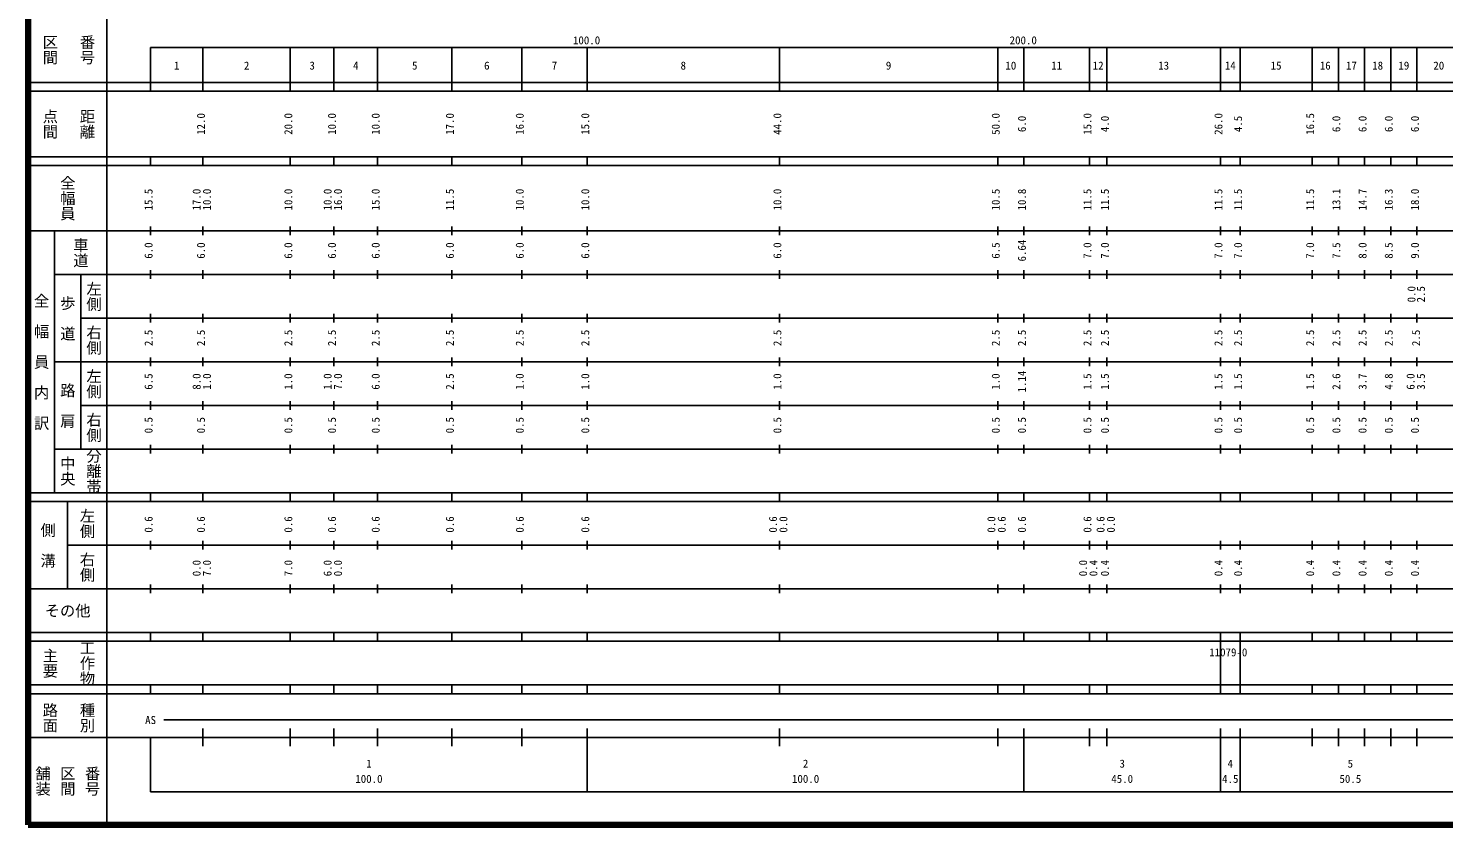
# Model space of a CAD drawing. Units: millimetres on the paper, enlarged 1000 times. Extents: x 40000 to 680000, y 20000 to 380000.
# Drawn here: x 40000 to 364126, y 20000 to 202409 of the extents above; entities that cross this region are included whole.
import ezdxf
from ezdxf.enums import TextEntityAlignment as Align

# ---------------------------------------------------------------- set-up
doc = ezdxf.new("R2010")
doc.units = ezdxf.units.MM
doc.header["$LTSCALE"] = 1000
doc.layers.add('M-TTL', color=2, linetype='Continuous', lineweight=140)
doc.layers.add('M-TTL-BAND', color=7, linetype='Continuous', lineweight=25)
doc.styles.add('@ＭＳ ゴシック', font='')
doc.styles.add('ＭＳ ゴシック', font='')
doc.styles.get('@ＭＳ ゴシック').set_extended_font_data('@MS Gothic')
doc.styles.get('ＭＳ ゴシック').set_extended_font_data('MS Gothic')

msp = doc.modelspace()

# ---------------------------------------------------------------- linework, layer by layer
at = {"layer": 'M-TTL'}
for p, q in [((40000, 380000), (40000, 20000)), ((40000, 20000), (680000, 20000))]:
    msp.add_line(p, q, dxfattribs=at)
at = {"layer": 'M-TTL-BAND'}
for p, q in [((58000, 370000), (58000, 20000)), ((68000, 198000), (579000, 198000)), ((68000, 198000), (68000, 188000)), ((80000, 188000), (80000, 198000)), ((100000, 188000), (100000, 198000)), ((110000, 188000), (110000, 198000)), ((120000, 188000), (120000, 198000)), ((137000, 188000), (137000, 198000)), ((153000, 188000), (153000, 198000)), ((168000, 188000), (168000, 198000)), ((212000, 188000), (212000, 198000)), ((262000, 188000), (262000, 198000)), ((268000, 188000), (268000, 198000)), ((283000, 188000), (283000, 198000)), ((287000, 188000), (287000, 198000)), ((313000, 188000), (313000, 198000)), ((317500, 188000), (317500, 198000)), ((334000, 188000), (334000, 198000)), ((340000, 188000), (340000, 198000)), ((346000, 188000), (346000, 198000)), ((352000, 188000), (352000, 198000)), ((358000, 188000), (358000, 198000)), ((40000, 190000), (579000, 190000)), ((40000, 188000), (579000, 188000)), ((40000, 173000), (579000, 173000)), ((68000, 171000), (68000, 173000)), ((80000, 171000), (80000, 173000)), ((100000, 171000), (100000, 173000)), ((110000, 171000), (110000, 173000)), ((120000, 171000), (120000, 173000)), ((137000, 171000), (137000, 173000)), ((153000, 171000), (153000, 173000)), ((168000, 171000), (168000, 173000)), ((212000, 171000), (212000, 173000)), ((262000, 171000), (262000, 173000)), ((268000, 171000), (268000, 173000)), ((283000, 171000), (283000, 173000)), ((287000, 171000), (287000, 173000)), ((313000, 171000), (313000, 173000)), ((317500, 171000), (317500, 173000)), ((334000, 171000), (334000, 173000)), ((340000, 171000), (340000, 173000)), ((346000, 171000), (346000, 173000)), ((352000, 171000), (352000, 173000)), ((358000, 171000), (358000, 173000)), ((40000, 171000), (579000, 171000)), ((40000, 156000), (579000, 156000)), ((46000, 96000), (46000, 156000)), ((68000, 155000), (68000, 157000)), ((80000, 155000), (80000, 157000)), ((100000, 155000), (100000, 157000)), ((110000, 155000), (110000, 157000)), ((120000, 155000), (120000, 157000)), ((137000, 155000), (137000, 157000)), ((153000, 155000), (153000, 157000)), ((168000, 155000), (168000, 157000)), ((212000, 155000), (212000, 157000)), ((262000, 155000), (262000, 157000)), ((268000, 155000), (268000, 157000)), ((283000, 155000), (283000, 157000)), ((287000, 155000), (287000, 157000)), ((313000, 155000), (313000, 157000)), ((317500, 155000), (317500, 157000)), ((334000, 155000), (334000, 157000)), ((340000, 155000), (340000, 157000)), ((346000, 155000), (346000, 157000)), ((352000, 155000), (352000, 157000)), ((358000, 155000), (358000, 157000)), ((46000, 146000), (579000, 146000)), ((52000, 146000), (52000, 106000)), ((68000, 145000), (68000, 147000)), ((80000, 145000), (80000, 147000)), ((100000, 145000), (100000, 147000)), ((110000, 145000), (110000, 147000)), ((120000, 145000), (120000, 147000)), ((137000, 145000), (137000, 147000)), ((153000, 145000), (153000, 147000)), ((168000, 145000), (168000, 147000)), ((212000, 145000), (212000, 147000)), ((262000, 145000), (262000, 147000)), ((268000, 145000), (268000, 147000)), ((283000, 145000), (283000, 147000)), ((287000, 145000), (287000, 147000)), ((313000, 145000), (313000, 147000)), ((317500, 145000), (317500, 147000)), ((334000, 145000), (334000, 147000)), ((340000, 145000), (340000, 147000)), ((346000, 145000), (346000, 147000)), ((352000, 145000), (352000, 147000)), ((358000, 145000), (358000, 147000)), ((68000, 135000), (68000, 137000)), ((80000, 135000), (80000, 137000)), ((100000, 135000), (100000, 137000)), ((110000, 135000), (110000, 137000)), ((120000, 135000), (120000, 137000)), ((137000, 135000), (137000, 137000)), ((153000, 135000), (153000, 137000)), ((168000, 135000), (168000, 137000)), ((212000, 135000), (212000, 137000)), ((262000, 135000), (262000, 137000)), ((268000, 135000), (268000, 137000)), ((283000, 135000), (283000, 137000)), ((287000, 135000), (287000, 137000)), ((313000, 135000), (313000, 137000)), ((317500, 135000), (317500, 137000)), ((334000, 135000), (334000, 137000)), ((340000, 135000), (340000, 137000)), ((346000, 135000), (346000, 137000)), ((352000, 135000), (352000, 137000)), ((358000, 135000), (358000, 137000)), ((52000, 136000), (579000, 136000)), ((68000, 125000), (68000, 127000)), ((80000, 125000), (80000, 127000)), ((100000, 125000), (100000, 127000)), ((110000, 125000), (110000, 127000)), ((120000, 125000), (120000, 127000)), ((137000, 125000), (137000, 127000)), ((153000, 125000), (153000, 127000)), ((168000, 125000), (168000, 127000)), ((212000, 125000), (212000, 127000)), ((262000, 125000), (262000, 127000)), ((268000, 125000), (268000, 127000)), ((283000, 125000), (283000, 127000)), ((287000, 125000), (287000, 127000)), ((313000, 125000), (313000, 127000)), ((317500, 125000), (317500, 127000)), ((334000, 125000), (334000, 127000)), ((340000, 125000), (340000, 127000)), ((346000, 125000), (346000, 127000)), ((352000, 125000), (352000, 127000)), ((358000, 125000), (358000, 127000)), ((46000, 126000), (579000, 126000)), ((68000, 115000), (68000, 117000)), ((80000, 115000), (80000, 117000)), ((100000, 115000), (100000, 117000)), ((110000, 115000), (110000, 117000)), ((120000, 115000), (120000, 117000)), ((137000, 115000), (137000, 117000)), ((153000, 115000), (153000, 117000)), ((168000, 115000), (168000, 117000)), ((212000, 115000), (212000, 117000)), ((262000, 115000), (262000, 117000)), ((268000, 115000), (268000, 117000)), ((283000, 115000), (283000, 117000)), ((287000, 115000), (287000, 117000)), ((313000, 115000), (313000, 117000)), ((317500, 115000), (317500, 117000)), ((334000, 115000), (334000, 117000)), ((340000, 115000), (340000, 117000)), ((346000, 115000), (346000, 117000)), ((352000, 115000), (352000, 117000)), ((358000, 115000), (358000, 117000)), ((52000, 116000), (579000, 116000)), ((68000, 105000), (68000, 107000)), ((80000, 105000), (80000, 107000)), ((100000, 105000), (100000, 107000)), ((110000, 105000), (110000, 107000)), ((120000, 105000), (120000, 107000)), ((137000, 105000), (137000, 107000)), ((153000, 105000), (153000, 107000)), ((168000, 105000), (168000, 107000)), ((212000, 105000), (212000, 107000)), ((262000, 105000), (262000, 107000)), ((268000, 105000), (268000, 107000)), ((283000, 105000), (283000, 107000)), ((287000, 105000), (287000, 107000)), ((313000, 105000), (313000, 107000)), ((317500, 105000), (317500, 107000)), ((334000, 105000), (334000, 107000)), ((340000, 105000), (340000, 107000)), ((346000, 105000), (346000, 107000)), ((352000, 105000), (352000, 107000)), ((358000, 105000), (358000, 107000)), ((46000, 106000), (579000, 106000)), ((40000, 96000), (579000, 96000)), ((40000, 94000), (579000, 94000)), ((49000, 94000), (49000, 74000)), ((68000, 94000), (68000, 96000)), ((80000, 94000), (80000, 96000)), ((100000, 94000), (100000, 96000)), ((110000, 94000), (110000, 96000)), ((120000, 94000), (120000, 96000)), ((137000, 94000), (137000, 96000)), ((153000, 94000), (153000, 96000)), ((168000, 94000), (168000, 96000)), ((212000, 94000), (212000, 96000)), ((262000, 94000), (262000, 96000)), ((268000, 94000), (268000, 96000)), ((283000, 94000), (283000, 96000)), ((287000, 94000), (287000, 96000)), ((313000, 94000), (313000, 96000)), ((317500, 94000), (317500, 96000)), ((334000, 94000), (334000, 96000)), ((340000, 94000), (340000, 96000)), ((346000, 94000), (346000, 96000)), ((352000, 94000), (352000, 96000)), ((358000, 94000), (358000, 96000)), ((68000, 83000), (68000, 85000)), ((80000, 83000), (80000, 85000)), ((100000, 83000), (100000, 85000)), ((110000, 83000), (110000, 85000)), ((120000, 83000), (120000, 85000)), ((137000, 83000), (137000, 85000)), ((153000, 83000), (153000, 85000)), ((168000, 83000), (168000, 85000)), ((212000, 83000), (212000, 85000)), ((262000, 83000), (262000, 85000)), ((268000, 83000), (268000, 85000)), ((283000, 83000), (283000, 85000)), ((287000, 83000), (287000, 85000)), ((313000, 83000), (313000, 85000)), ((317500, 83000), (317500, 85000)), ((334000, 83000), (334000, 85000)), ((340000, 83000), (340000, 85000)), ((346000, 83000), (346000, 85000)), ((352000, 83000), (352000, 85000)), ((358000, 83000), (358000, 85000)), ((49000, 84000), (579000, 84000)), ((68000, 73000), (68000, 75000)), ((80000, 73000), (80000, 75000)), ((100000, 73000), (100000, 75000)), ((110000, 73000), (110000, 75000)), ((120000, 73000), (120000, 75000)), ((137000, 73000), (137000, 75000)), ((153000, 73000), (153000, 75000)), ((168000, 73000), (168000, 75000)), ((212000, 73000), (212000, 75000)), ((262000, 73000), (262000, 75000)), ((268000, 73000), (268000, 75000)), ((283000, 73000), (283000, 75000)), ((287000, 73000), (287000, 75000)), ((313000, 73000), (313000, 75000)), ((317500, 73000), (317500, 75000)), ((334000, 73000), (334000, 75000)), ((340000, 73000), (340000, 75000)), ((346000, 73000), (346000, 75000)), ((352000, 73000), (352000, 75000)), ((358000, 73000), (358000, 75000)), ((40000, 74000), (579000, 74000)), ((40000, 64000), (579000, 64000)), ((40000, 62000), (579000, 62000)), ((68000, 62000), (68000, 64000)), ((80000, 62000), (80000, 64000)), ((100000, 62000), (100000, 64000)), ((110000, 62000), (110000, 64000)), ((120000, 62000), (120000, 64000)), ((137000, 62000), (137000, 64000)), ((153000, 62000), (153000, 64000)), ((168000, 62000), (168000, 64000)), ((212000, 62000), (212000, 64000)), ((262000, 62000), (262000, 64000)), ((268000, 62000), (268000, 64000)), ((283000, 62000), (283000, 64000)), ((287000, 62000), (287000, 64000)), ((313000, 52000), (313000, 64000)), ((317500, 52000), (317500, 64000)), ((334000, 62000), (334000, 64000)), ((340000, 62000), (340000, 64000)), ((346000, 62000), (346000, 64000)), ((352000, 62000), (352000, 64000)), ((358000, 62000), (358000, 64000)), ((40000, 52000), (579000, 52000)), ((68000, 50000), (68000, 52000)), ((80000, 50000), (80000, 52000)), ((100000, 50000), (100000, 52000)), ((110000, 50000), (110000, 52000)), ((120000, 50000), (120000, 52000)), ((137000, 50000), (137000, 52000)), ((153000, 50000), (153000, 52000)), ((168000, 50000), (168000, 52000)), ((212000, 50000), (212000, 52000)), ((262000, 50000), (262000, 52000)), ((268000, 50000), (268000, 52000)), ((283000, 50000), (283000, 52000)), ((287000, 50000), (287000, 52000)), ((313000, 50000), (313000, 52000)), ((317500, 50000), (317500, 52000)), ((334000, 50000), (334000, 52000)), ((340000, 50000), (340000, 52000)), ((346000, 50000), (346000, 52000)), ((352000, 50000), (352000, 52000)), ((358000, 50000), (358000, 52000)), ((40000, 50000), (579000, 50000)), ((71000, 44000), (556000, 44000)), ((40000, 40000), (579000, 40000)), ((68000, 40000), (68000, 27500)), ((80000, 38000), (80000, 42000)), ((100000, 38000), (100000, 42000)), ((110000, 38000), (110000, 42000)), ((120000, 38000), (120000, 42000)), ((137000, 38000), (137000, 42000)), ((153000, 38000), (153000, 42000)), ((168000, 27500), (168000, 42000)), ((212000, 38000), (212000, 42000)), ((262000, 38000), (262000, 42000)), ((268000, 27500), (268000, 42000)), ((283000, 38000), (283000, 42000)), ((287000, 38000), (287000, 42000)), ((313000, 27500), (313000, 42000)), ((317500, 27500), (317500, 42000)), ((334000, 38000), (334000, 42000)), ((340000, 38000), (340000, 42000)), ((346000, 38000), (346000, 42000)), ((352000, 38000), (352000, 42000)), ((358000, 38000), (358000, 42000)), ((68000, 27500), (579000, 27500))]:
    msp.add_line(p, q, dxfattribs=at)

# ---------------------------------------------------------------- texts
at = {"layer": 'M-TTL-BAND', "style": '@ＭＳ ゴシック'}
for s, p in [('区間', (45000, 197500)), ('番号', (53500, 197500)), ('点間', (45000, 180500)), ('距離', (53500, 180500)), ('全幅員', (49000, 163500)), ('車道', (52000, 151000)), ('左側', (55000, 141000)), ('全\u3000幅\u3000員\u3000内\u3000訳', (43000, 126000)), ('歩\u3000道', (49000, 136000)), ('右側', (55000, 131000)), ('左側', (55000, 121000)), ('路\u3000肩', (49000, 116000)), ('右側', (55000, 111000)), ('中央', (49000, 101000)), ('分離帯', (55000, 101000)), ('左側', (53500, 89000)), ('側\u3000溝', (44500, 84000)), ('右側', (53500, 79000)), ('工作物', (53500, 57000)), ('主要', (45000, 57000)), ('路面', (45000, 44500)), ('種別', (53500, 44500)), ('舗装', (43333, 30000)), ('区間', (49000, 30000)), ('番号', (54667, 30000))]:
    msp.add_text(s, height=2566, rotation=270, dxfattribs=at).set_placement(p, align=Align.MIDDLE_CENTER)
at = {"layer": 'M-TTL-BAND', "style": 'ＭＳ ゴシック'}
for s, p in [('100.0', (167844, 198195)), ('200.0', (267844, 198195)), ('1', (74000, 192405)), ('2', (90000, 192405)), ('3', (105000, 192405)), ('4', (115000, 192405)), ('5', (128500, 192405)), ('6', (145000, 192405)), ('7', (160500, 192405)), ('8', (190000, 192405)), ('9', (237000, 192405)), ('10', (265000, 192405)), ('11', (275500, 192405)), ('12', (285000, 192405)), ('13', (300000, 192405)), ('14', (315250, 192405)), ('15', (325750, 192405)), ('16', (337000, 192405)), ('17', (343000, 192405)), ('18', (349000, 192405)), ('19', (355000, 192405)), ('20', (363000, 192405)), ('AS', (68000, 42500)), ('1', (118000, 32523)), ('2', (218000, 32523)), ('3', (290500, 32523)), ('4', (315250, 32523)), ('5', (342750, 32523)), ('100.0', (118000, 29033)), ('100.0', (218000, 29033)), ('45.0', (290500, 29033)), ('4.5', (315250, 29033)), ('50.5', (342750, 29033))]:
    msp.add_text(s, height=1833, dxfattribs=at).set_placement(p, align=Align.BOTTOM_CENTER)
for s, p in [('12.0', (81000, 180500)), ('20.0', (101000, 180500)), ('10.0', (111000, 180500)), ('10.0', (121000, 180500)), ('17.0', (138000, 180500)), ('16.0', (154000, 180500)), ('15.0', (169000, 180500)), ('44.0', (213000, 180500)), ('50.0', (263000, 180500)), ('6.0', (269000, 180500)), ('15.0', (284000, 180500)), ('4.0', (288000, 180500)), ('26.0', (314000, 180500)), ('4.5', (318500, 180500)), ('16.5', (335000, 180500)), ('6.0', (341000, 180500)), ('6.0', (347000, 180500)), ('6.0', (353000, 180500)), ('6.0', (359000, 180500)), ('15.5', (69000, 163174)), ('17.0', (80000, 163174)), ('10.0', (82370, 163174)), ('10.0', (101000, 163174)), ('10.0', (110000, 163174)), ('16.0', (112370, 163174)), ('15.0', (121000, 163174)), ('11.5', (138000, 163174)), ('10.0', (154000, 163174)), ('10.0', (169000, 163174)), ('10.0', (213000, 163174)), ('10.5', (263000, 163174)), ('10.8', (269000, 163174)), ('11.5', (284000, 163174)), ('11.5', (288000, 163174)), ('11.5', (314000, 163174)), ('11.5', (318500, 163174)), ('11.5', (335000, 163174)), ('13.1', (341000, 163174)), ('14.7', (347000, 163174)), ('16.3', (353000, 163174)), ('18.0', (359000, 163174)), ('6.0', (69000, 151500)), ('6.0', (81000, 151500)), ('6.0', (101000, 151500)), ('6.0', (111000, 151500)), ('6.0', (121000, 151500)), ('6.0', (138000, 151500)), ('6.0', (154000, 151500)), ('6.0', (169000, 151500)), ('6.0', (213000, 151500)), ('6.5', (263000, 151500)), ('6.64', (269000, 151500)), ('7.0', (284000, 151500)), ('7.0', (288000, 151500)), ('7.0', (314000, 151500)), ('7.0', (318500, 151500)), ('7.0', (335000, 151500)), ('7.5', (341000, 151500)), ('8.0', (347000, 151500)), ('8.5', (353000, 151500)), ('9.0', (359000, 151500)), ('0.0', (358212, 141500)), ('2.5', (360370, 141500)), ('2.5', (69000, 131500)), ('2.5', (81000, 131500)), ('2.5', (101000, 131500)), ('2.5', (111000, 131500)), ('2.5', (121000, 131500)), ('2.5', (138000, 131500)), ('2.5', (154000, 131500)), ('2.5', (169000, 131500)), ('2.5', (213000, 131500)), ('2.5', (263000, 131500)), ('2.5', (269000, 131500)), ('2.5', (284000, 131500)), ('2.5', (288000, 131500)), ('2.5', (314000, 131500)), ('2.5', (318500, 131500)), ('2.5', (335000, 131500)), ('2.5', (341000, 131500)), ('2.5', (347000, 131500)), ('2.5', (353000, 131500)), ('2.5', (359256, 131500)), ('6.5', (69000, 121500)), ('8.0', (80000, 121500)), ('1.0', (82370, 121500)), ('1.0', (101000, 121500)), ('1.0', (110000, 121500)), ('7.0', (112370, 121500)), ('6.0', (121000, 121500)), ('2.5', (138000, 121500)), ('1.0', (154000, 121500)), ('1.0', (169000, 121500)), ('1.0', (213000, 121500)), ('1.0', (263000, 121500)), ('1.14', (269000, 121500)), ('1.5', (284000, 121500)), ('1.5', (288000, 121500)), ('1.5', (314000, 121500)), ('1.5', (318500, 121500)), ('1.5', (335000, 121500)), ('2.6', (341000, 121500)), ('3.7', (347000, 121500)), ('4.8', (353000, 121500)), ('6.0', (358000, 121500)), ('3.5', (360370, 121500)), ('0.5', (69000, 111500)), ('0.5', (81000, 111500)), ('0.5', (101000, 111500)), ('0.5', (111000, 111500)), ('0.5', (121000, 111500)), ('0.5', (138000, 111500)), ('0.5', (154000, 111500)), ('0.5', (169000, 111500)), ('0.5', (213000, 111500)), ('0.5', (263000, 111500)), ('0.5', (269000, 111500)), ('0.5', (284000, 111500)), ('0.5', (288000, 111500)), ('0.5', (314000, 111500)), ('0.5', (318500, 111500)), ('0.5', (335000, 111500)), ('0.5', (341000, 111500)), ('0.5', (347000, 111500)), ('0.5', (353000, 111500)), ('0.5', (359000, 111500)), ('0.6', (69000, 88764)), ('0.6', (81000, 88764)), ('0.6', (101000, 88764)), ('0.6', (111000, 88764)), ('0.6', (121000, 88764)), ('0.6', (138000, 88764)), ('0.6', (154000, 88764)), ('0.6', (169000, 88764)), ('0.6', (212000, 88764)), ('0.0', (214370, 88764)), ('0.0', (262000, 88764)), ('0.6', (264370, 88764)), ('0.6', (269000, 88764)), ('0.6', (284000, 88764)), ('0.6', (287000, 88764)), ('0.0', (289370, 88764)), ('0.0', (80000, 78764)), ('7.0', (82370, 78764)), ('7.0', (101000, 78764)), ('6.0', (110000, 78764)), ('0.0', (112370, 78764)), ('0.0', (283000, 78764)), ('0.4', (285370, 78764)), ('0.4', (288000, 78764)), ('0.4', (314000, 78764)), ('0.4', (318500, 78764)), ('0.4', (335000, 78764)), ('0.4', (341000, 78764)), ('0.4', (347000, 78764)), ('0.4', (353000, 78764)), ('0.4', (359000, 78764))]:
    msp.add_text(s, height=1833, rotation=90, dxfattribs=at).set_placement(p, align=Align.BOTTOM_CENTER)
msp.add_text('その他', height=2566, dxfattribs=at).set_placement((49000, 69000), align=Align.MIDDLE_CENTER)
msp.add_text('11079-0', height=1833, dxfattribs=at).set_placement((310433, 58017), align=Align.BOTTOM_LEFT)

doc.saveas('drawing.dxf')
